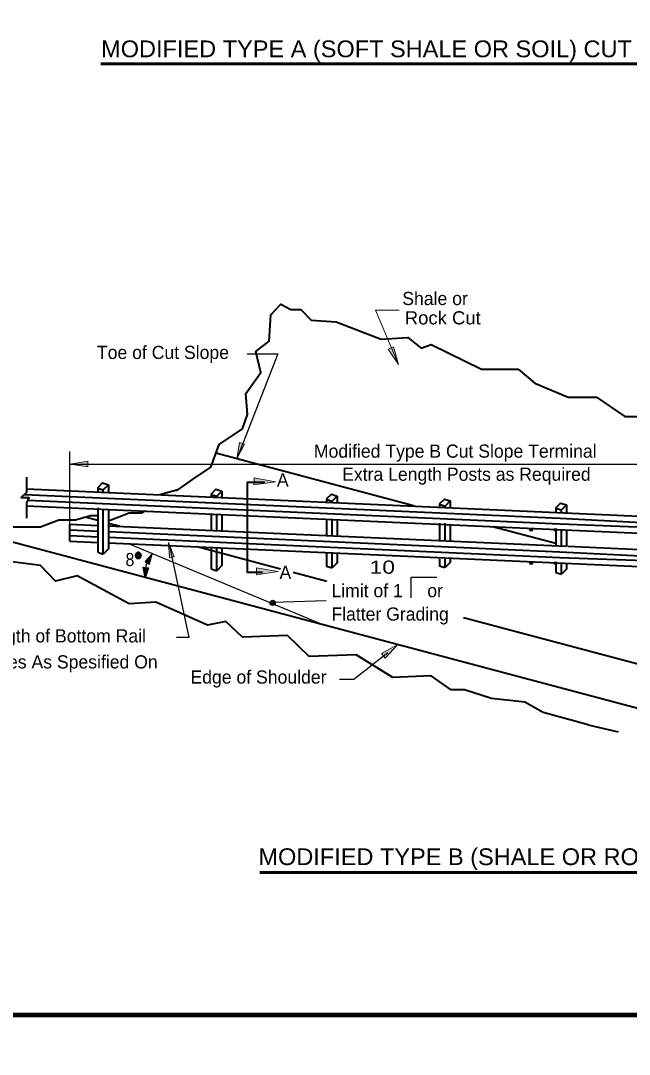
# Model space of a CAD drawing. Extents: x -8731 to 4136, y -135508 to 97903.
# Drawn here: x 2271 to 2568, y -66506 to -66002 of the extents above; entities that cross this region are included whole.
import ezdxf

# ---------------------------------------------------------------- set-up
doc = ezdxf.new("R2010")
doc.units = 0
doc.header["$LTSCALE"] = 2.6
doc.header["$PDMODE"] = 32
doc.header["$PDSIZE"] = 1.3
for name, color, linetype, lineweight in [('1', 7, 'Continuous', 40), ('3', 7, 'Continuous', 13), ('6', 7, 'Continuous', 25)]:
    doc.layers.add(name, color=color, linetype=linetype, lineweight=lineweight)

msp = doc.modelspace()

# ---------------------------------------------------------------- hatches: boundary and pattern name
at = {"layer": '1'}
for points in [[(2335.58, -66261.96), (2332.06, -66265.74), (2334.26, -66266.94)], [(2332.06, -66273.6), (2331.22, -66268.5), (2333.72, -66268.72)], [(2395.457, -66286.118, 1), (2393.038, -66285.487, 1)]]:
    msp.add_hatch(color=256, dxfattribs=at).paths.add_polyline_path(points)
at = {"layer": '3'}
for points in [[(2453.18, -66161.1), (2450.5, -66162.32), (2455.48, -66169.76), (2455.48, -66169.76)], [(2380.54, -66208.52), (2378.04, -66207.68), (2376.78, -66215.64), (2376.78, -66215.64)], [(2304.26, -66219.64), (2304.22, -66216.74), (2295.5, -66218.3), (2295.5, -66218.3)], [(2385.12, -66228.4), (2385.16, -66224.92), (2395.62, -66226.8), (2395.62, -66226.8)], [(2328.22, -66264.18), (2328.82, -66264.26), (2329.2, -66264.18), (2329.38, -66264.14), (2329.72, -66263.84), (2329.78, -66263.8), (2329.86, -66263.64), (2328.8, -66263.64), (2328.58, -66263.6), (2328.56, -66263.56), (2328.42, -66263.4), (2328.4, -66263.36), (2328.38, -66263.34), (2328.38, -66263.28), (2328.32, -66263.08), (2328.32, -66263.06), (2328.3, -66262.72), (2328.3, -66262.72), (2328.3, -66262.68), (2328.3, -66262.66), (2328.32, -66262.36), (2328.34, -66262.3), (2328.38, -66262.1), (2328.42, -66262.04), (2328.42, -66262.02), (2328.42, -66262.02), (2328.44, -66262), (2328.58, -66261.84), (2328.62, -66261.84), (2328.78, -66261.8), (2329.88, -66261.8), (2329.76, -66261.58), (2329.74, -66261.54), (2329.34, -66261.28), (2329.3, -66261.28), (2329.28, -66261.26), (2328.92, -66261.2), (2328.92, -66261.2), (2328.78, -66261.18), (2328.66, -66261.2), (2328.34, -66261.26), (2328.26, -66261.28), (2328.24, -66261.28), (2327.86, -66261.54), (2327.82, -66261.58), (2327.7, -66261.8), (2327.68, -66261.84), (2327.66, -66261.84), (2327.58, -66262), (2327.58, -66262.02), (2327.58, -66262.04), (2327.54, -66262.1), (2327.5, -66262.3), (2327.5, -66262.36), (2327.46, -66262.66), (2327.46, -66262.68), (2327.46, -66262.72), (2327.46, -66262.72), (2327.5, -66263.06), (2327.5, -66263.08), (2327.54, -66263.28), (2327.54, -66263.34), (2327.54, -66263.36), (2327.56, -66263.4), (2327.66, -66263.56), (2327.66, -66263.6), (2327.68, -66263.64), (2327.76, -66263.8), (2327.78, -66263.84), (2328.18, -66264.14)], [(2343.9, -66263.88), (2346.32, -66263.34), (2343.52, -66256.38), (2343.52, -66256.38)], [(2328.94, -66263.6), (2328.8, -66263.64), (2329.86, -66263.64), (2329.88, -66263.6), (2329.9, -66263.56), (2329.98, -66263.4), (2329.98, -66263.36), (2330, -66263.34), (2330.02, -66263.28), (2330.04, -66263.08), (2330.06, -66263.06), (2330.1, -66262.72), (2330.1, -66262.72), (2330.1, -66262.68), (2330.1, -66262.66), (2330.06, -66262.36), (2330.04, -66262.3), (2330.02, -66262.1), (2330, -66262.04), (2330, -66262.02), (2330, -66262), (2330, -66262), (2329.9, -66261.84), (2329.9, -66261.84), (2329.9, -66261.84), (2329.88, -66261.8), (2328.78, -66261.8), (2328.98, -66261.84), (2328.98, -66261.84), (2329.14, -66262), (2329.14, -66262.02), (2329.14, -66262.04), (2329.18, -66262.1), (2329.24, -66262.3), (2329.24, -66262.36), (2329.26, -66262.66), (2329.26, -66262.68), (2329.26, -66262.72), (2329.26, -66262.72), (2329.24, -66263.06), (2329.22, -66263.08), (2329.18, -66263.28), (2329.16, -66263.34), (2329.16, -66263.36), (2329.14, -66263.4), (2329, -66263.56)], [(2386.38, -66272.16), (2386.42, -66268.68), (2396.86, -66270.56), (2396.86, -66270.56)], [(2447.3, -66310.42), (2449.12, -66312.72), (2455.14, -66306.12), (2455.14, -66306.12)]]:
    msp.add_hatch(color=256, dxfattribs=at).paths.add_polyline_path(points)

# ---------------------------------------------------------------- linework, layer by layer
at = {"layer": '1', "lineweight": 60}
for p, q in [((2310.5, -66023.3), (2759.26, -66023.3)), ((2388, -66417.04), (2805.5, -66417.04))]:
    msp.add_line(p, q, dxfattribs=at)
at = {"layer": '1'}
for p, q in [((2495.9, -66171.96), (2501.44, -66171.96)), ((2501.44, -66171.96), (2506.38, -66171.96)), ((2506.38, -66171.96), (2513.78, -66171.96)), ((2463.56, -66238.68), (2366.6, -66212.92)), ((2347.34, -66231.24), (2355.18, -66225.76)), ((2274.26, -66230.26), (2608.58, -66245.16)), ((2311.4, -66227.4), (2308.9, -66229.9)), ((2308.9, -66229.9), (2311.74, -66230.8)), ((2309.02, -66229.56), (2309.02, -66231.8)), ((2311.4, -66227.4), (2314.26, -66228.3)), ((2314.26, -66228.3), (2311.74, -66230.8)), ((2311.74, -66232.04), (2311.74, -66230.8)), ((2314.24, -66228.32), (2314.24, -66232.04)), ((2347.98, -66230.78), (2339.26, -66233.16)), ((2366.62, -66230.5), (2364.14, -66233)), ((2366.62, -66230.5), (2369.48, -66231.4)), ((2381.74, -66227.04), (2390.5, -66227.04)), ((2273.3, -66233), (2534.24, -66244.64)), ((2274.76, -66235.84), (2534.22, -66247.4)), ((2364.14, -66233), (2366.98, -66233.9)), ((2364.26, -66233.04), (2364.26, -66234.56)), ((2369.46, -66231.42), (2366.98, -66233.9)), ((2366.98, -66234.56), (2366.98, -66233.9)), ((2369.46, -66231.42), (2369.46, -66234.56)), ((2422.86, -66232.88), (2420.36, -66235.38)), ((2420.36, -66235.38), (2423.22, -66236.28)), ((2420.5, -66235.42), (2420.5, -66236.76)), ((2422.86, -66232.88), (2425.7, -66233.78)), ((2425.7, -66233.8), (2423.22, -66236.28)), ((2425.7, -66233.78), (2425.7, -66237.04)), ((2477.9, -66235.26), (2475.4, -66237.76)), ((2477.9, -66235.26), (2480.74, -66236.16)), ((2274.3, -66238.6), (2608.26, -66253.48)), ((2309.02, -66239.56), (2309.02, -66261.2)), ((2311.74, -66262.04), (2311.74, -66240.8)), ((2314.24, -66240.8), (2314.24, -66259.56)), ((2423.22, -66237.04), (2423.22, -66236.28)), ((2475.4, -66237.76), (2478.26, -66238.66)), ((2475.54, -66237.8), (2475.54, -66239.56)), ((2480.74, -66236.16), (2478.26, -66238.66)), ((2478.26, -66239.56), (2478.26, -66238.66)), ((2480.74, -66236.16), (2480.74, -66239.56)), ((2534.52, -66237.18), (2532.02, -66239.68)), ((2532.02, -66239.68), (2534.88, -66240.58)), ((2532.16, -66239.72), (2532.16, -66241.76)), ((2534.52, -66237.18), (2537.38, -66238.08)), ((2537.36, -66238.08), (2534.88, -66240.58)), ((2534.88, -66241.88), (2534.88, -66240.8)), ((2537.36, -66238.08), (2537.36, -66241.98)), ((2309.02, -66245.7), (2302.86, -66244.06)), ((2364.26, -66242.62), (2364.26, -66250.52)), ((2366.98, -66250.64), (2366.98, -66242.74)), ((2369.46, -66242.8), (2369.46, -66250.76)), ((2420.5, -66245.12), (2420.5, -66253.02)), ((2423.22, -66253.14), (2423.22, -66245.24)), ((2425.7, -66245.36), (2425.7, -66253.26)), ((2534.24, -66244.64), (2608.46, -66248.42)), ((2295.5, -66247.46), (2309.26, -66248.08)), ((2295.5, -66255.8), (2295.5, -66247.46)), ((2295.52, -66250.24), (2309.24, -66250.84)), ((2314.18, -66248.28), (2537.36, -66258.24)), ((2319.66, -66248.52), (2314.22, -66247.08)), ((2314.24, -66251.08), (2534.18, -66260.88)), ((2475.54, -66247.04), (2475.54, -66255.8)), ((2478.26, -66255.8), (2478.26, -66247.04)), ((2480.74, -66248.3), (2480.74, -66255.8)), ((2532.16, -66256.92), (2501.3, -66248.72)), ((2532.16, -66250.1), (2532.16, -66258)), ((2534.22, -66247.4), (2608.4, -66250.12)), ((2534.88, -66258.12), (2534.88, -66250.22)), ((2537.36, -66250.36), (2537.36, -66258.24)), ((2736.14, -66380.8), (2261.9, -66254.76)), ((2295.5, -66253.02), (2309.22, -66253.64)), ((2295.5, -66255.8), (2309.22, -66256.42)), ((2314.22, -66253.86), (2534.18, -66263.66)), ((2309.02, -66261.2), (2311.74, -66262.04)), ((2309.02, -66261.2), (2311.74, -66262.04)), ((2314.24, -66259.56), (2311.74, -66262.04)), ((2314.22, -66256.64), (2608.26, -66269.74)), ((2398.06, -66269.36), (2357.42, -66258.56)), ((2364.26, -66258.86), (2364.26, -66269.3)), ((2366.98, -66270.16), (2366.98, -66259)), ((2369.46, -66259.1), (2369.46, -66267.66)), ((2534.18, -66260.88), (2608.46, -66264.68)), ((2538, -66258.26), (2608.58, -66261.4)), ((2420.5, -66261.36), (2420.5, -66267.92)), ((2423.22, -66268.78), (2423.22, -66261.5)), ((2425.7, -66266.3), (2423.22, -66268.78)), ((2425.7, -66261.6), (2425.7, -66266.3)), ((2475.54, -66264.56), (2475.54, -66267.8)), ((2478.26, -66268.66), (2478.26, -66264.56)), ((2480.74, -66266.16), (2478.26, -66268.66)), ((2480.74, -66264.56), (2480.74, -66266.16)), ((2534.18, -66263.66), (2608.4, -66266.36)), ((2364.26, -66269.3), (2366.98, -66270.16)), ((2369.46, -66267.66), (2366.98, -66270.16)), ((2420.62, -66275.36), (2404.2, -66271)), ((2420.5, -66267.92), (2423.22, -66268.78)), ((2475.54, -66267.8), (2478.26, -66268.66)), ((2532.16, -66267.04), (2532.16, -66270.96)), ((2532.16, -66270.96), (2534.88, -66271.84)), ((2534.88, -66271.84), (2534.88, -66266.48)), ((2537.36, -66269.34), (2534.88, -66271.84)), ((2537.36, -66266.58), (2537.36, -66269.34)), ((2785.58, -66372.36), (2487.14, -66293.04)), ((2547.96, -66345.24), (2562.6, -66348.66))]:
    msp.add_line(p, q, dxfattribs=at)
at = {"layer": '1', "lineweight": 25}
for p, q in [((2295.5, -66247.46), (2295.5, -66212.04)), ((2295.5, -66218.3), (2622.92, -66218.3)), ((2331.74, -66241.16), (2333, -66240.8)), ((2324.26, -66257.04), (2419.06, -66296.52)), ((2353.64, -66302.72), (2344.18, -66257.98)), ((2420.34, -66284.86), (2394.4, -66285.62)), ((2353.64, -66302.72), (2347.42, -66302.72))]:
    msp.add_line(p, q, dxfattribs=at)
at = {"layer": '1', "lineweight": 100}
msp.add_lwpolyline([(2240.24, -65468.56), (2240.24, -66486.48), (3731, -66486.48)], dxfattribs=at)
at = {"layer": '1'}
for points in [[(2355.18, -66225.76), (2364.12, -66219.78), (2368.18, -66208.68), (2379.58, -66201), (2382.02, -66194.16), (2381.2, -66183.92), (2388.52, -66173.68), (2386.08, -66163.44), (2392.58, -66158.32), (2393.4, -66145.52), (2398.28, -66140.4), (2403.16, -66142.96), (2408.04, -66142.96), (2412.92, -66148.08), (2425.12, -66148.92), (2447.08, -66157.48), (2460.1, -66156.6), (2466.62, -66161.74), (2471.48, -66160.02), (2495.9, -66171.96)], [(2513.78, -66171.96), (2521.92, -66178.8), (2538.18, -66185.64), (2552.02, -66185.64), (2565.86, -66195.02), (2574.8, -66195.02), (2583.74, -66197.58), (2589.44, -66196.72), (2596.76, -66199.28), (2607.34, -66199.28), (2623.6, -66207.82), (2636.62, -66206.12), (2656.14, -66213.8), (2669.16, -66212.08), (2682.98, -66221.48), (2697.62, -66222.32), (2706.58, -66229.16), (2715.52, -66229.16)], [(2274.26, -66224.56), (2274.26, -66232.04), (2271.74, -66234.56), (2275.5, -66234.56), (2274.26, -66237.04), (2274.26, -66244.56)], [(2381.74, -66227.04), (2381.74, -66270.8), (2389.26, -66270.8)], [(2314.24, -66245.8), (2324.26, -66242.04), (2330.5, -66242.04), (2331.74, -66241.16)], [(2265.7, -66248.8), (2281.14, -66248.8), (2290.1, -66245.38), (2298.22, -66245.38)], [(2298.22, -66245.38), (2305.5, -66243.3), (2309.02, -66243.3)], [(2547.96, -66345.24), (2526, -66339.26), (2517.04, -66334.14), (2500.78, -66332.44), (2487.76, -66328.16), (2481.24, -66328.16), (2471.48, -66321.34), (2452.78, -66322.2), (2434.88, -66311.1), (2412.1, -66311.96), (2401.54, -66301.72), (2379.58, -66302.56), (2371.44, -66294.88), (2362.48, -66296.6), (2337.26, -66285.48), (2324.26, -66286.34), (2299.04, -66272.7), (2288.46, -66275.24), (2281.14, -66267.56), (2260.8, -66265)]]:
    msp.add_lwpolyline(points, dxfattribs=at)
at = {"layer": '1', "lineweight": 25}
for points in [[(2381.74, -66164.56), (2396.74, -66164.56), (2376.78, -66215.64)], [(2461.74, -66283.3), (2461.74, -66273.3), (2474.26, -66273.3)]]:
    msp.add_lwpolyline(points, dxfattribs=at)
for points in [[(2335.58, -66261.96), (2332.06, -66265.74), (2334.26, -66266.94)], [(2332.06, -66273.6), (2331.22, -66268.5), (2333.72, -66268.72)]]:
    msp.add_lwpolyline(points, close=True, dxfattribs=at)
msp.add_circle((2394.247, -66285.803), 1.25, dxfattribs=at)
msp.add_arc((2347.042, -66271.685), 15.035, 138.99238, 186.62698, dxfattribs=at)
at = {"layer": '1'}
msp.add_spline([(2631.3, -65872.5), (2630.3, -65873.94), (2630.64, -65875.24), (2632.38, -65876.96), (2632.38, -65876.96), (2632.36, -65878), (2632.02, -65879.46), (2633.18, -65880.92)], degree=3, dxfattribs=at)
at = {"layer": '3'}
msp.add_lwpolyline([(2455.5, -66169.8), (2444.26, -66143.22), (2455.9, -66143.22)], dxfattribs=at)
for points in [[(2453.18, -66161.1), (2450.5, -66162.32), (2455.48, -66169.76), (2455.48, -66169.76)], [(2380.54, -66208.52), (2378.04, -66207.68), (2376.78, -66215.64), (2376.78, -66215.64)], [(2304.26, -66219.64), (2304.22, -66216.74), (2295.5, -66218.3), (2295.5, -66218.3)], [(2385.12, -66228.4), (2385.16, -66224.92), (2395.62, -66226.8), (2395.62, -66226.8)], [(2343.9, -66263.88), (2346.32, -66263.34), (2343.52, -66256.38), (2343.52, -66256.38)], [(2386.38, -66272.16), (2386.42, -66268.68), (2396.86, -66270.56), (2396.86, -66270.56)], [(2447.3, -66310.42), (2449.12, -66312.72), (2455.14, -66306.12), (2455.14, -66306.12)]]:
    msp.add_lwpolyline(points, close=True, dxfattribs=at)
at = {"layer": '3', "lineweight": 35}
for points in [[(2328.22, -66264.18), (2328.82, -66264.26), (2329.2, -66264.18), (2329.38, -66264.14), (2329.72, -66263.84), (2329.78, -66263.8), (2329.86, -66263.64), (2328.8, -66263.64), (2328.58, -66263.6), (2328.56, -66263.56), (2328.42, -66263.4), (2328.4, -66263.36), (2328.38, -66263.34), (2328.38, -66263.28), (2328.32, -66263.08), (2328.32, -66263.06), (2328.3, -66262.72), (2328.3, -66262.72), (2328.3, -66262.68), (2328.3, -66262.66), (2328.32, -66262.36), (2328.34, -66262.3), (2328.38, -66262.1), (2328.42, -66262.04), (2328.42, -66262.02), (2328.42, -66262.02), (2328.44, -66262), (2328.58, -66261.84), (2328.62, -66261.84), (2328.78, -66261.8), (2329.88, -66261.8), (2329.76, -66261.58), (2329.74, -66261.54), (2329.34, -66261.28), (2329.3, -66261.28), (2329.28, -66261.26), (2328.92, -66261.2), (2328.92, -66261.2), (2328.78, -66261.18), (2328.66, -66261.2), (2328.34, -66261.26), (2328.26, -66261.28), (2328.24, -66261.28), (2327.86, -66261.54), (2327.82, -66261.58), (2327.7, -66261.8), (2327.68, -66261.84), (2327.66, -66261.84), (2327.58, -66262), (2327.58, -66262.02), (2327.58, -66262.04), (2327.54, -66262.1), (2327.5, -66262.3), (2327.5, -66262.36), (2327.46, -66262.66), (2327.46, -66262.68), (2327.46, -66262.72), (2327.46, -66262.72), (2327.5, -66263.06), (2327.5, -66263.08), (2327.54, -66263.28), (2327.54, -66263.34), (2327.54, -66263.36), (2327.56, -66263.4), (2327.66, -66263.56), (2327.66, -66263.6), (2327.68, -66263.64), (2327.76, -66263.8), (2327.78, -66263.84), (2328.18, -66264.14)], [(2328.94, -66263.6), (2328.8, -66263.64), (2329.86, -66263.64), (2329.88, -66263.6), (2329.9, -66263.56), (2329.98, -66263.4), (2329.98, -66263.36), (2330, -66263.34), (2330.02, -66263.28), (2330.04, -66263.08), (2330.06, -66263.06), (2330.1, -66262.72), (2330.1, -66262.72), (2330.1, -66262.68), (2330.1, -66262.66), (2330.06, -66262.36), (2330.04, -66262.3), (2330.02, -66262.1), (2330, -66262.04), (2330, -66262.02), (2330, -66262), (2330, -66262), (2329.9, -66261.84), (2329.9, -66261.84), (2329.9, -66261.84), (2329.88, -66261.8), (2328.78, -66261.8), (2328.98, -66261.84), (2328.98, -66261.84), (2329.14, -66262), (2329.14, -66262.02), (2329.14, -66262.04), (2329.18, -66262.1), (2329.24, -66262.3), (2329.24, -66262.36), (2329.26, -66262.66), (2329.26, -66262.68), (2329.26, -66262.72), (2329.26, -66262.72), (2329.24, -66263.06), (2329.22, -66263.08), (2329.18, -66263.28), (2329.16, -66263.34), (2329.16, -66263.36), (2329.14, -66263.4), (2329, -66263.56)]]:
    msp.add_lwpolyline(points, close=True, dxfattribs=at)
at = {"layer": '3', "lineweight": 25}
msp.add_lwpolyline([(2450.34, -66310.14), (2433.76, -66323.14), (2426.74, -66323.14)], dxfattribs=at)
at = {"layer": '6'}
for p in [(2520.12, -66250.22), (2531.98, -66250.22), (2520.12, -66266.46), (2531.98, -66266.46)]:
    msp.add_point(p, dxfattribs=at)

# ---------------------------------------------------------------- texts
at = {"layer": '3'}
for s, height, width, p in [('MODIFIED TYPE A (SOFT SHALE OR SOIL) CUT SLOPE TERMINAL INSTALLATION', 8.164, 1.05, (2310.66, -66020.12)), ('Rock Cut', 6.412, 1.05, (2458.6, -66150.22)), ('8', 6.412, 0.9, (2322.56, -66267.92)), ('      10', 6.412, 1.3, (2422.86, -66271.62)), ('MODIFIED TYPE B (SHALE OR ROCK) CUT SLOPE TERMINAL INSTALLATION', 8.164, 1.05, (2387.3, -66413.5))]:
    msp.add_text(s, height=height, dxfattribs=dict(at, width=width)).set_placement(p)
for s, p in [('Shale or', (2457.38, -66140.8)), ('Toe of Cut Slope', (2308.62, -66167.06)), ('Modified Type B Cut Slope Terminal', (2414.34, -66215.12)), ('Extra Length Posts as Required', (2428.1, -66226.36)), ('A', (2396.3, -66229.16)), ('A', (2397.56, -66274.16)), ('Limit of 1     or', (2422.86, -66283.04)), ('Flatter Grading', (2422.86, -66294.44)), ('Length of Bottom Rail', (2250.06, -66305.08)), ('Varies As Spesified On', (2250.06, -66317.74)), ('Edge of Shoulder', (2354.2, -66325.12))]:
    msp.add_text(s, height=6.412, dxfattribs=at).set_placement(p)

doc.saveas('drawing.dxf')
